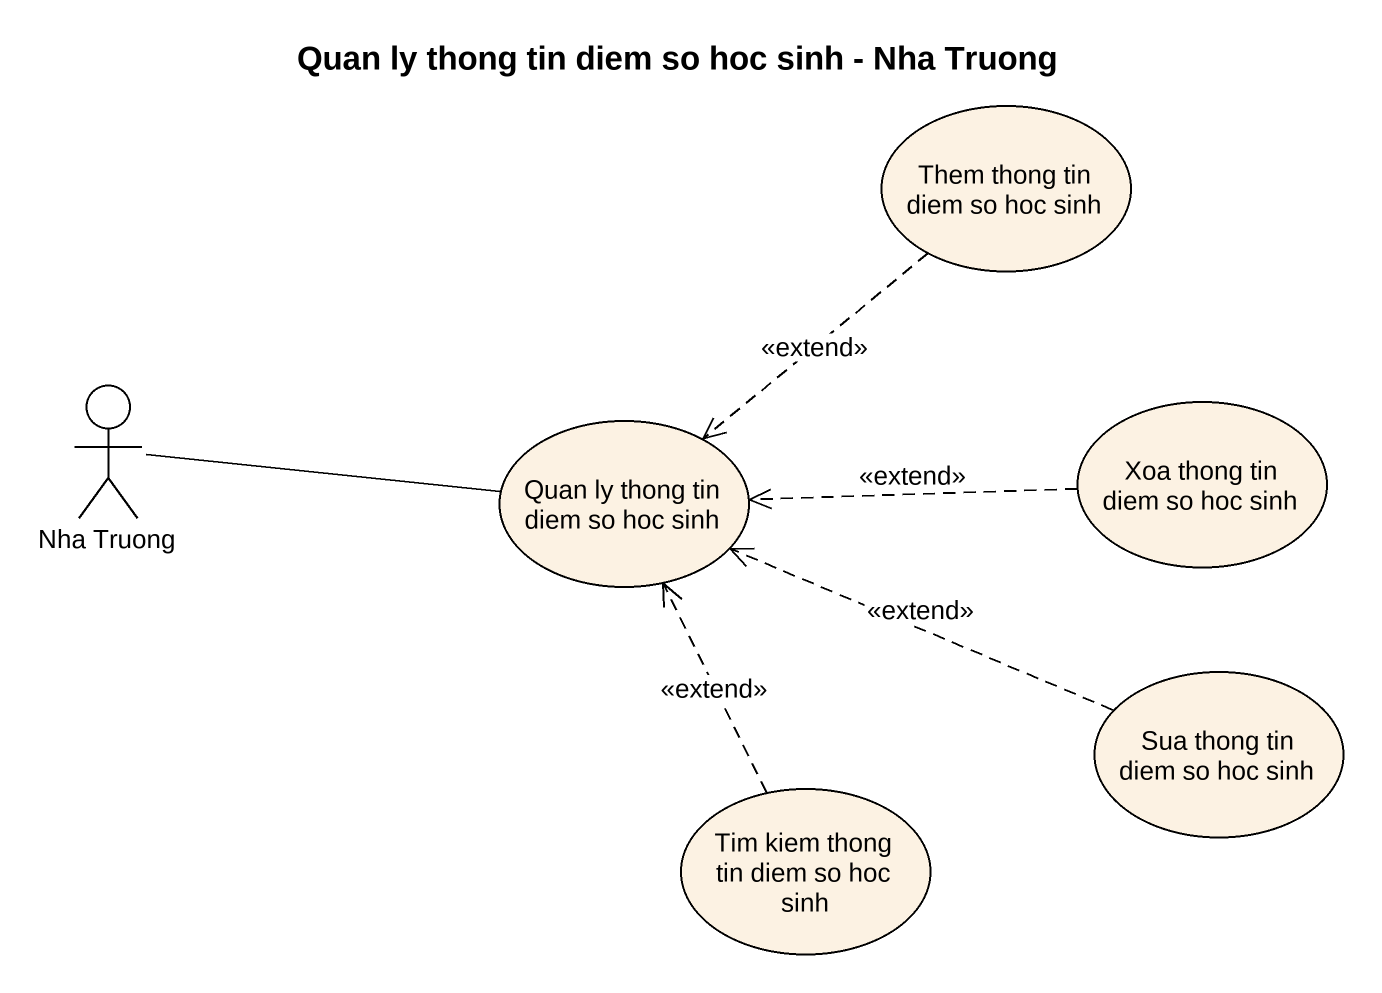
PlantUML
@startuml
title Quan ly thong tin diem so hoc sinh - Nha Truong
usecase "Them thong tin diem so hoc sinh" as Them_thong_tin_diem_so_hoc
actor "Nha Truong" as Nha_Truong
usecase "Quan ly thong tin diem so hoc sinh" as Quan_ly_thong_tin_diem_so
usecase "Xoa thong tin diem so hoc sinh" as Xoa_thong_tin_diem_so_hoc
usecase "Sua thong tin diem so hoc sinh" as Sua_thong_tin_diem_so_hoc
usecase "Tim kiem thong tin diem so hoc sinh" as Tim_kiem_thong_tin_diem_so
Them_thong_tin_diem_so_hoc ..> Quan_ly_thong_tin_diem_so : <<extend>>
Nha_Truong -right- Quan_ly_thong_tin_diem_so
Xoa_thong_tin_diem_so_hoc .left.> Quan_ly_thong_tin_diem_so : <<extend>>
Sua_thong_tin_diem_so_hoc .left.> Quan_ly_thong_tin_diem_so : <<extend>>
Tim_kiem_thong_tin_diem_so .up.> Quan_ly_thong_tin_diem_so : <<extend>>
@enduml
